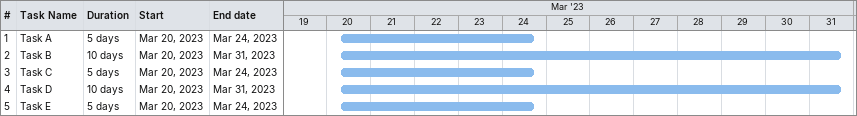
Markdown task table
| ID | Task | Duration | Start | Finish |
|---|---|---|---|---|
| 1 | Task A | 5d | 2023-03-20 | 2023-03-24 |
| 2 | Task B | 10d | 2023-03-20 | 2023-03-31 |
| 3 | Task C | 5d | 2023-03-20 | 2023-03-24 |
| 4 | Task D | 10d | 2023-03-20 | 2023-03-31 |
| 5 | Task E | 5d | 2023-03-20 | 2023-03-24 |
